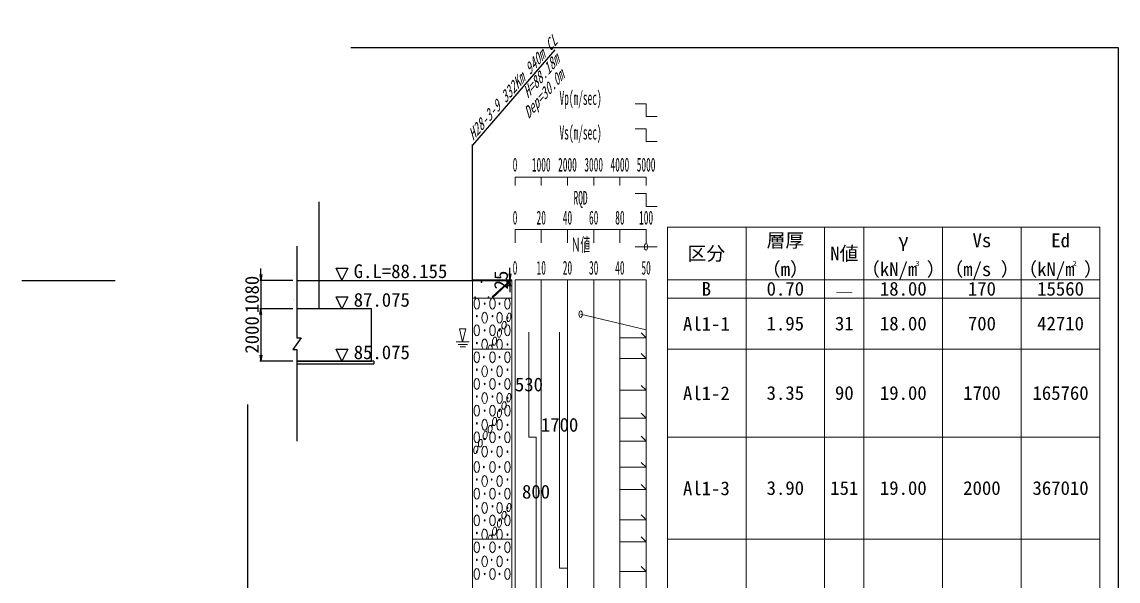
# Model space of a CAD drawing. Header units: millimetres. Extents: x -154198 to 210257, y -78304 to 147765.
# Drawn here: x 134963 to 176782, y 39211 to 60538 of the extents above; entities that cross this region are included whole.
import ezdxf
from ezdxf.enums import TextEntityAlignment as Align

# ---------------------------------------------------------------- set-up
doc = ezdxf.new("R2010")
doc.units = ezdxf.units.MM
doc.header["$LTSCALE"] = 0.25
doc.set_wipeout_variables(frame=1)
doc.linetypes.add('CENTER', pattern=[50.8, 31.75, -6.35, 6.35, -6.35])
doc.linetypes.add('HIDDEN', pattern=[9.525, 6.35, -3.175])
doc.layers.get('Defpoints').update_dxf_attribs({"color": 171})
for name, color, linetype in [('D-BMK', 2, 'CENTER'), ('D-DCR-HCH1', 4, 'Continuous'), ('D-STR-DIM', 7, 'Continuous'), ('D-STR-HTXT', 3, 'Continuous'), ('D-STR-STR1-下部工', 1, 'Continuous'), ('S-BGD', 8, 'Continuous'), ('S-BGD-BRG', 7, 'Continuous'), ('S-BGD-TXT', 3, 'Continuous')]:
    doc.layers.add(name, color=color, linetype=linetype)
doc.layers.add('D-WORK', color=191, linetype='Continuous', plot=False)
doc.styles.add('gothic', font='MS Gothic.ttf')
doc.styles.add('MSゴシック_10', font='MS Gothic.ttf')
doc.dimstyles.new('DIM', dxfattribs={"dimscale": 100, "dimtxt": 3.5, "dimasz": 1.5, "dimexe": 0.25, "dimexo": 1, "dimgap": 0.5, "dimtad": 3, "dimdec": 0, "dimzin": 0, "dimdsep": 46, "dimtxsty": 'MSゴシック_10', "dimblk": 'OPEN', "dimcen": 0, "dimclrd": 256, "dimclre": 256, "dimclrt": 3, "dimaunit": 1, "dimadec": 3, "dimazin": 0, "dimtfac": 1, "dimtdec": 0, "dimtix": 1, "dimtmove": 2, "dimatfit": 2, "dimldrblk": 'OPEN', "dimfxl": 1, "dimtolj": 1, "dimtzin": 0, "dimarcsym": 2})

# ---------------------------------------------------------------- blocks, each defined once
blk = doc.blocks.new('第2朝里川温泉Bv_P1')
at = {"layer": 'D-BMK'}
blk.add_line((300, -13453.675), (300, -3853.675), dxfattribs=at)
at = {"layer": 'D-STR-STR1-下部工'}
for p, q in [((-1050, -3853.675), (1650, -3853.675)), ((-1050, -5853.675), (-1050, -3853.675)), ((1650, -5853.675), (1650, -3853.675)), ((-1050, -5853.675), (1650, -5853.675)), ((-1050, -5853.675), (-700, -6553.675)), ((1650, -5853.675), (1300, -6553.675)), ((-700, -6553.675), (1300, -6553.675)), ((-700, -11453.675), (-700, -6553.675)), ((1300, -11453.675), (1300, -6553.675)), ((3300, -11453.675), (-2700, -11453.675)), ((-2700, -11453.675), (-2700, -13453.675)), ((3300, -13453.675), (3300, -11453.675)), ((-2700, -13453.675), (3300, -13453.675))]:
    blk.add_line(p, q, dxfattribs=at)
at = {"layer": 'D-STR-STR1-下部工', "color": 4, "linetype": 'HIDDEN'}
blk.add_lwpolyline([(-2800, -13553.675), (3400, -13553.675), (3400, -13453.675), (-2800, -13453.675)], close=True, dxfattribs=at)
blk = doc.blocks.new('▽付文字')
at = {"color": 4, "ltscale": 100, "transparency": 16777216}
blk.add_lwpolyline([(1.5, 3), (0, 0), (-1.5, 3)], close=True, dxfattribs=at)
at = {"ltscale": 7.5, "transparency": 16777216, "style": 'MSゴシック_10'}
blk.add_attdef('R.L', (3, 0.5), '', height=3.5, dxfattribs=at)
blk = doc.blocks.new('_Open')
at = {"color": 0, "linetype": 'ByBlock', "lineweight": -2}
for p, q in [((-1, 0.17), (0, 0)), ((-1, -0.17), (0, 0)), ((0, 0), (-1, 0))]:
    blk.add_line(p, q, dxfattribs=at)
blk = doc.blocks.new('*D97')
at = {"layer": 'Defpoints', "lineweight": -2, "transparency": 16777216}
for p, q in [((153582, 50931), (153582, 51156)), ((150989, 50681), (153619, 50681)), ((152894, 50706), (153619, 50706)), ((153582, 50706), (153582, 50681)), ((153582, 50456), (153582, 50231))]:
    blk.add_line(p, q, dxfattribs=at)
at = {"layer": 'Defpoints', "color": 0, "transparency": 16777216}
for p in [(150839, 50681), (152744, 50706), (153582, 50681)]:
    blk.add_point(p, dxfattribs=at)
at = {"layer": 'Defpoints', "lineweight": -2, "transparency": 16777216, "xscale": 225, "yscale": 225, "zscale": 225}
for p, rotation in [((153582, 50706), 270), ((153582, 50681), 90)]:
    blk.add_blockref('_Open', p, dxfattribs=dict(at, rotation=rotation))
at = {"layer": 'Defpoints', "color": 3, "transparency": 16777216, "insert": (153244, 50694), "char_height": 525, "attachment_point": 5, "rotation": 90, "style": 'MSゴシック_10'}
blk.add_mtext('\\A1;25', dxfattribs=at)
blk = doc.blocks.new('*D98')
at = {"layer": 'D-STR-DIM', "lineweight": -2, "transparency": 16777216}
for p, q in [((144080, 50906), (144080, 51131)), ((145304, 50681), (144042, 50681)), ((144080, 50681), (144080, 49601)), ((145304, 49601), (144042, 49601)), ((144080, 49376), (144080, 49151))]:
    blk.add_line(p, q, dxfattribs=at)
at = {"layer": 'Defpoints', "color": 0, "transparency": 16777216}
for p in [(145454, 50681), (144080, 49601), (145454, 49601)]:
    blk.add_point(p, dxfattribs=at)
at = {"layer": 'D-STR-DIM', "lineweight": -2, "transparency": 16777216, "xscale": 225, "yscale": 225, "zscale": 225}
for p, rotation in [((144080, 50681), 270), ((144080, 49601), 90)]:
    blk.add_blockref('_Open', p, dxfattribs=dict(at, rotation=rotation))
at = {"layer": 'D-STR-DIM', "color": 3, "transparency": 16777216, "insert": (143742, 50141), "char_height": 525, "attachment_point": 5, "rotation": 90, "style": 'MSゴシック_10'}
blk.add_mtext('\\A1;1080', dxfattribs=at)
blk = doc.blocks.new('*D99')
at = {"layer": 'D-STR-DIM', "lineweight": -2, "transparency": 16777216}
for p, q in [((145304, 49601), (144042, 49601)), ((144080, 49376), (144080, 47826)), ((145304, 47601), (144042, 47601))]:
    blk.add_line(p, q, dxfattribs=at)
at = {"layer": 'Defpoints', "color": 0, "transparency": 16777216}
for p in [(145454, 49601), (144080, 47601), (145454, 47601)]:
    blk.add_point(p, dxfattribs=at)
at = {"layer": 'D-STR-DIM', "lineweight": -2, "transparency": 16777216, "xscale": 225, "yscale": 225, "zscale": 225}
for p, rotation in [((144080, 49601), 90), ((144080, 47601), 270)]:
    blk.add_blockref('_Open', p, dxfattribs=dict(at, rotation=rotation))
at = {"layer": 'D-STR-DIM', "color": 3, "transparency": 16777216, "insert": (143742, 48601), "char_height": 525, "attachment_point": 5, "rotation": 90, "style": 'MSゴシック_10'}
blk.add_mtext('\\A1;2000', dxfattribs=at)
blk = doc.blocks.new('H28-3-9  Bor.')
at = {"layer": 'S-BGD-BRG', "linetype": 'ByBlock', "lineweight": 9}
for points in [[(0.72, -26.351, 1), (0.66, -26.351, 1)], [(0.156, -26.958), (0.219, -26.958, 0.96)], [(0.96, -27.183, 1), (0.9, -27.183, 1)], [(1.188, -26.958), (1.25, -26.958, 0.96)], [(2.1, -27.183, 1), (2.04, -27.183, 1)], [(0.36, -27.663, 1), (0.3, -27.663, 1)], [(1.56, -27.663, 1), (1.5, -27.663, 1)], [(2.7, -27.723, 1), (2.64, -27.723, 1)], [(0.96, -28.203, 1), (0.9, -28.203, 1)], [(2.1, -28.203, 1), (2.04, -28.203, 1)], [(0.36, -28.683, 1), (0.3, -28.683, 1)], [(1.56, -28.743, 1), (1.5, -28.743, 1)], [(2.7, -28.743, 1), (2.64, -28.743, 1)], [(0.9, -29.226, 1), (0.84, -29.226, 1)], [(2.1, -29.226, 1), (2.04, -29.226, 1)], [(0.36, -29.706, 1), (0.3, -29.706, 1)], [(1.5, -29.706, 1), (1.44, -29.706, 1)], [(2.7, -29.706, 1), (2.64, -29.706, 1)], [(0.96, -30.246, 1), (0.9, -30.246, 1)], [(2.1, -30.246, 1), (2.04, -30.246, 1)], [(0.36, -30.726, 1), (0.3, -30.726, 1)], [(1.56, -30.726, 1), (1.5, -30.726, 1)], [(2.7, -30.786, 1), (2.64, -30.786, 1)], [(0.96, -31.266, 1), (0.9, -31.266, 1)], [(2.1, -31.266, 1), (2.04, -31.266, 1)], [(0.36, -31.746, 1), (0.3, -31.746, 1)], [(1.56, -31.806, 1), (1.5, -31.806, 1)], [(2.7, -31.806, 1), (2.64, -31.806, 1)], [(0.96, -32.346, 1), (0.9, -32.346, 1)], [(2.1, -32.286, 1), (2.04, -32.286, 1)], [(0.36, -32.826, 1), (0.3, -32.826, 1)], [(1.5, -32.826, 1), (1.44, -32.826, 1)], [(2.7, -32.826, 1), (2.64, -32.826, 1)], [(0.9, -33.413, 1), (0.84, -33.413, 1)], [(2.1, -33.413, 1), (2.04, -33.413, 1)], [(0.36, -33.893, 1), (0.3, -33.893, 1)], [(1.5, -33.893, 1), (1.44, -33.893, 1)], [(2.7, -33.893, 1), (2.64, -33.893, 1)], [(0.96, -34.433, 1), (0.9, -34.433, 1)], [(2.1, -34.433, 1), (2.04, -34.433, 1)], [(0.36, -34.913, 1), (0.3, -34.913, 1)], [(1.56, -34.913, 1), (1.5, -34.913, 1)], [(2.7, -34.973, 1), (2.64, -34.973, 1)], [(0.96, -35.453, 1), (0.9, -35.453, 1)], [(2.1, -35.453, 1), (2.04, -35.453, 1)], [(0.36, -35.933, 1), (0.3, -35.933, 1)], [(1.56, -35.993, 1), (1.5, -35.993, 1)], [(2.7, -35.993, 1), (2.64, -35.993, 1)], [(0.9, -36.476, 1), (0.84, -36.476, 1)], [(2.1, -36.476, 1), (2.04, -36.476, 1)], [(0.36, -36.956, 1), (0.3, -36.956, 1)], [(1.5, -36.956, 1), (1.44, -36.956, 1)], [(2.7, -36.956, 1), (2.64, -36.956, 1)], [(0.96, -37.496, 1), (0.9, -37.496, 1)], [(2.1, -37.496, 1), (2.04, -37.496, 1)]]:
    blk.add_hatch(color=256, dxfattribs=at).paths.add_polyline_path(points)
at = {"layer": 'S-BGD-BRG', "linetype": 'ByBlock', "lineweight": 15}
for p, q in [((12.41, -19.565), (13.25, -19.565)), ((13.25, -19.565), (13.25, -20.045)), ((13.25, -20.045), (14.09, -20.045)), ((12.41, -20.52), (13.25, -20.52)), ((13.25, -20.52), (13.25, -21)), ((13.25, -21), (14.09, -21))]:
    blk.add_line(p, q, dxfattribs=at)
at = {"layer": 'S-BGD-BRG', "linetype": 'ByBlock', "lineweight": 9}
for p, q in [((3.25, -22.36), (13.25, -22.36)), ((3.25, -22.36), (3.25, -22.68)), ((5.25, -22.36), (5.25, -22.68)), ((7.25, -22.36), (7.25, -22.68)), ((9.25, -22.36), (9.25, -22.68)), ((11.25, -22.36), (11.25, -22.68)), ((13.25, -22.36), (13.25, -22.68)), ((3.25, -24.36), (3.25, -24.86)), ((3.25, -24.36), (13.25, -24.36)), ((5.25, -24.36), (5.25, -24.86)), ((7.25, -24.36), (7.25, -24.86)), ((9.25, -24.36), (9.25, -24.86)), ((11.25, -24.36), (11.25, -24.86)), ((13.25, -24.36), (13.25, -24.86)), ((12.406, -25.016), (14.094, -25.016)), ((1.5, -26.927), (2.938, -26.271)), ((1.531, -26.958), (3, -26.271)), ((5.25, -26.271), (5.25, -56.271)), ((7.25, -26.271), (7.25, -56.271)), ((9.25, -26.271), (9.25, -56.271)), ((11.25, -26.271), (11.25, -56.271)), ((0, -26.971), (3, -26.971)), ((0.219, -26.958), (0.156, -26.958)), ((1.25, -26.958), (1.188, -26.958)), ((3, -26.927), (3, -26.958)), ((2.625, -27.677), (2.75, -27.552)), ((2.75, -27.552), (2.875, -27.552)), ((2.875, -27.552), (2.938, -27.615)), ((8.25, -27.583), (13.25, -28.177)), ((2.25, -27.99), (2.375, -27.865)), ((2.25, -28.083), (2.25, -27.99)), ((2.375, -27.865), (2.5, -27.865)), ((2.5, -27.865), (2.562, -27.927)), ((2.562, -27.927), (2.562, -28.052)), ((2.625, -27.802), (2.625, -27.677)), ((2.688, -27.865), (2.625, -27.802)), ((2.812, -27.865), (2.688, -27.865)), ((2.938, -27.74), (2.812, -27.865)), ((2.938, -27.615), (2.938, -27.74)), ((-0.75, -28.646), (-1, -28.146)), ((-1, -28.146), (-0.5, -28.146)), ((-0.5, -28.146), (-0.75, -28.646)), ((1.906, -28.271), (2.031, -28.146)), ((1.906, -28.396), (1.906, -28.271)), ((1.969, -28.458), (1.906, -28.396)), ((2.031, -28.146), (2.156, -28.146)), ((2.219, -28.333), (2.094, -28.458)), ((2.156, -28.146), (2.219, -28.208)), ((2.219, -28.208), (2.219, -28.333)), ((2.312, -28.146), (2.25, -28.083)), ((2.438, -28.146), (2.312, -28.146)), ((2.562, -28.052), (2.438, -28.146)), ((-1.25, -28.646), (-0.25, -28.646)), ((-1.094, -28.74), (-0.375, -28.74)), ((-0.938, -28.833), (-0.531, -28.833)), ((1.188, -28.865), (1.312, -28.771)), ((1.312, -28.771), (1.438, -28.771)), ((1.438, -28.771), (1.5, -28.833)), ((1.5, -28.833), (1.5, -28.896)), ((1.531, -28.583), (1.656, -28.458)), ((1.531, -28.708), (1.531, -28.583)), ((1.594, -28.771), (1.531, -28.708)), ((1.719, -28.771), (1.594, -28.771)), ((1.656, -28.458), (1.781, -28.458)), ((1.844, -28.646), (1.719, -28.771)), ((1.781, -28.458), (1.844, -28.521)), ((1.844, -28.521), (1.844, -28.646)), ((2.094, -28.458), (1.969, -28.458)), ((0, -28.921), (3, -28.921)), ((1.188, -28.896), (1.188, -28.865)), ((2.25, -31.052), (2.375, -30.927)), ((2.375, -30.927), (2.5, -30.927)), ((2.5, -30.927), (2.562, -30.99)), ((2.625, -30.74), (2.75, -30.615)), ((2.625, -30.865), (2.625, -30.74)), ((2.688, -30.927), (2.625, -30.865)), ((2.812, -30.927), (2.688, -30.927)), ((2.75, -30.615), (2.875, -30.615)), ((2.938, -30.802), (2.812, -30.927)), ((2.875, -30.615), (2.938, -30.677)), ((2.938, -30.677), (2.938, -30.802)), ((1.906, -31.333), (2.031, -31.208)), ((1.906, -31.458), (1.906, -31.333)), ((2.031, -31.208), (2.156, -31.208)), ((2.156, -31.208), (2.219, -31.271)), ((2.219, -31.271), (2.219, -31.396)), ((2.25, -31.146), (2.25, -31.052)), ((2.312, -31.208), (2.25, -31.146)), ((2.438, -31.208), (2.312, -31.208)), ((2.562, -31.115), (2.438, -31.208)), ((2.562, -30.99), (2.562, -31.115)), ((1.531, -31.646), (1.656, -31.521)), ((1.531, -31.771), (1.531, -31.646)), ((1.594, -31.833), (1.531, -31.771)), ((1.656, -31.521), (1.781, -31.521)), ((1.844, -31.708), (1.719, -31.833)), ((1.781, -31.521), (1.844, -31.583)), ((1.844, -31.583), (1.844, -31.708)), ((1.969, -31.521), (1.906, -31.458)), ((2.094, -31.521), (1.969, -31.521)), ((2.219, -31.396), (2.094, -31.521)), ((0.812, -32.177), (0.938, -32.052)), ((0.812, -32.302), (0.812, -32.177)), ((0.938, -32.052), (1.062, -32.052)), ((1.062, -32.052), (1.125, -32.115)), ((1.125, -32.115), (1.125, -32.24)), ((1.188, -31.927), (1.312, -31.833)), ((1.188, -32.052), (1.188, -31.927)), ((1.25, -32.115), (1.188, -32.052)), ((1.375, -32.115), (1.25, -32.115)), ((1.312, -31.833), (1.438, -31.833)), ((1.5, -31.99), (1.375, -32.115)), ((1.438, -31.833), (1.5, -31.896)), ((1.5, -31.896), (1.5, -31.99)), ((1.719, -31.833), (1.594, -31.833)), ((0.094, -32.708), (0.219, -32.615)), ((0.219, -32.615), (0.344, -32.615)), ((0.344, -32.615), (0.406, -32.646)), ((0.469, -32.49), (0.594, -32.365)), ((0.469, -32.615), (0.469, -32.49)), ((0.531, -32.646), (0.469, -32.615)), ((0.594, -32.365), (0.719, -32.365)), ((0.75, -32.552), (0.656, -32.646)), ((0.719, -32.365), (0.75, -32.427)), ((0.75, -32.427), (0.75, -32.552)), ((0.875, -32.365), (0.812, -32.302)), ((1, -32.365), (0.875, -32.365)), ((1.125, -32.24), (1, -32.365)), ((0.094, -32.833), (0.094, -32.708)), ((0.156, -32.896), (0.094, -32.833)), ((0.281, -32.896), (0.156, -32.896)), ((0.406, -32.771), (0.281, -32.896)), ((0.406, -32.646), (0.406, -32.771)), ((0.656, -32.646), (0.531, -32.646)), ((2.25, -35.24), (2.375, -35.115)), ((2.375, -35.115), (2.5, -35.115)), ((2.5, -35.115), (2.562, -35.177)), ((2.625, -34.927), (2.75, -34.802)), ((2.625, -35.052), (2.625, -34.927)), ((2.688, -35.115), (2.625, -35.052)), ((2.812, -35.115), (2.688, -35.115)), ((2.75, -34.802), (2.875, -34.802)), ((2.938, -34.99), (2.812, -35.115)), ((2.875, -34.802), (2.938, -34.865)), ((2.938, -34.865), (2.938, -34.99)), ((1.906, -35.521), (2.031, -35.396)), ((1.906, -35.646), (1.906, -35.521)), ((2.031, -35.396), (2.156, -35.396)), ((2.156, -35.396), (2.219, -35.458)), ((2.219, -35.458), (2.219, -35.583)), ((2.25, -35.333), (2.25, -35.24)), ((2.312, -35.396), (2.25, -35.333)), ((2.438, -35.396), (2.312, -35.396)), ((2.562, -35.302), (2.438, -35.396)), ((2.562, -35.177), (2.562, -35.302)), ((1.531, -35.833), (1.656, -35.708)), ((1.531, -35.958), (1.531, -35.833)), ((1.594, -36.021), (1.531, -35.958)), ((1.656, -35.708), (1.781, -35.708)), ((1.844, -35.896), (1.719, -36.021)), ((1.781, -35.708), (1.844, -35.771)), ((1.844, -35.771), (1.844, -35.896)), ((1.969, -35.708), (1.906, -35.646)), ((2.094, -35.708), (1.969, -35.708)), ((2.219, -35.583), (2.094, -35.708)), ((0, -36.171), (3, -36.171)), ((1.188, -36.115), (1.312, -36.021)), ((1.188, -36.146), (1.188, -36.115)), ((1.312, -36.021), (1.438, -36.021)), ((1.438, -36.021), (1.5, -36.083)), ((1.5, -36.083), (1.5, -36.146)), ((1.719, -36.021), (1.594, -36.021))]:
    blk.add_line(p, q, dxfattribs=at)
at = {"layer": 'S-BGD-BRG', "linetype": 'ByBlock', "lineweight": 18}
for p, q in [((12.406, -22.979), (13.25, -22.979)), ((13.25, -22.979), (13.25, -23.479)), ((13.25, -23.479), (14.094, -23.479)), ((3.25, -26.271), (3.25, -44.271))]:
    blk.add_line(p, q, dxfattribs=at)
at = {"layer": 'S-BGD-BRG', "color": 3, "linetype": 'ByBlock', "lineweight": 9}
for p, q in [((0, -56.271), (0, -26.271)), ((0, -26.271), (3, -26.271)), ((3, -26.271), (3, -56.271)), ((3.25, -26.271), (3.25, -56.271)), ((13.25, -26.271), (13.25, -56.271))]:
    blk.add_line(p, q, dxfattribs=at)
at = {"layer": 'S-BGD-BRG', "color": 3, "linetype": 'ByBlock', "lineweight": 9, "ltscale": 0.35}
for p, q in [((3.25, -26.271), (13.25, -26.271)), ((13.25, -26.271), (13.25, -56.271))]:
    blk.add_line(p, q, dxfattribs=at)
at = {"layer": 'S-BGD-BRG', "linetype": 'ByBlock', "lineweight": 15, "ltscale": 0.002}
for p, q in [((4.31, -28.271), (4.31, -32.271)), ((6.65, -28.271), (6.65, -32.271)), ((4.31, -32.271), (4.85, -32.271)), ((4.85, -32.271), (4.85, -37.271)), ((6.65, -32.271), (6.65, -32.271)), ((6.65, -32.271), (6.65, -37.271)), ((4.85, -37.271), (4.85, -37.271)), ((4.85, -37.271), (4.85, -46.271)), ((6.65, -37.271), (7.25, -37.271)), ((7.25, -37.271), (7.25, -46.271))]:
    blk.add_line(p, q, dxfattribs=at)
at = {"layer": 'S-BGD-BRG', "linetype": 'ByBlock', "lineweight": 9, "ltscale": 0.35}
for p, q in [((13.25, -28.49), (12.875, -28.302)), ((11.25, -28.49), (13.25, -28.49)), ((11.25, -29.271), (13.25, -29.271)), ((13.25, -29.271), (12.875, -29.083)), ((11.25, -30.49), (13.25, -30.49)), ((13.25, -30.49), (12.875, -30.302)), ((11.25, -31.552), (13.25, -31.552)), ((13.25, -31.552), (12.875, -31.365)), ((11.25, -32.427), (13.25, -32.427)), ((13.25, -32.427), (12.875, -32.24)), ((11.25, -33.427), (13.25, -33.427)), ((13.25, -33.427), (12.875, -33.24)), ((11.25, -34.271), (13.25, -34.271)), ((13.25, -34.271), (12.875, -34.083)), ((11.25, -35.427), (13.25, -35.427)), ((13.25, -35.427), (12.875, -35.24)), ((11.25, -36.271), (13.25, -36.271)), ((13.25, -36.271), (12.875, -36.083)), ((13.25, -37.396), (12.875, -37.208)), ((11.25, -37.396), (13.25, -37.396))]:
    blk.add_line(p, q, dxfattribs=at)
at = {"layer": 'S-BGD-BRG', "linetype": 'ByBlock', "lineweight": 9}
for centre, radius in [((13.25, -25.016), 0.125), ((0.69, -26.351), 0.03), ((0.33, -27.183), 0.21), ((0.93, -27.183), 0.03), ((1.53, -27.183), 0.21), ((2.07, -27.183), 0.03), ((2.67, -27.183), 0.21), ((0.93, -27.723), 0.21), ((2.07, -27.723), 0.21), ((8.25, -27.583), 0.125), ((0.33, -28.203), 0.21), ((0.33, -27.663), 0.03), ((1.53, -28.203), 0.21), ((1.53, -27.663), 0.03), ((2.67, -28.203), 0.21), ((2.67, -27.723), 0.03), ((0.93, -28.203), 0.03), ((2.07, -28.203), 0.03), ((0.33, -28.683), 0.03), ((1.53, -28.743), 0.03), ((2.67, -28.743), 0.03), ((0.33, -29.226), 0.21), ((0.87, -29.226), 0.03), ((1.53, -29.226), 0.21), ((2.07, -29.226), 0.03), ((2.67, -29.226), 0.21), ((0.33, -29.706), 0.03), ((0.93, -29.766), 0.21), ((1.47, -29.706), 0.03), ((2.07, -29.766), 0.21), ((2.67, -29.706), 0.03), ((0.33, -30.246), 0.21), ((1.53, -30.246), 0.21), ((2.67, -30.246), 0.21), ((0.93, -30.246), 0.03), ((2.07, -30.246), 0.03), ((0.33, -30.726), 0.03), ((0.93, -30.786), 0.21), ((1.53, -30.726), 0.03), ((2.07, -30.786), 0.21), ((2.67, -30.786), 0.03), ((0.33, -31.266), 0.21), ((0.93, -31.266), 0.03), ((1.53, -31.266), 0.21), ((2.07, -31.266), 0.03), ((2.67, -31.266), 0.21), ((0.33, -31.746), 0.03), ((0.93, -31.806), 0.21), ((1.53, -31.806), 0.03), ((2.07, -31.806), 0.21), ((2.67, -31.806), 0.03), ((0.33, -32.286), 0.21), ((1.53, -32.286), 0.21), ((2.67, -32.286), 0.21), ((0.93, -32.826), 0.21), ((0.93, -32.346), 0.03), ((2.07, -32.826), 0.21), ((2.07, -32.286), 0.03), ((0.33, -32.826), 0.03), ((1.47, -32.826), 0.03), ((2.67, -32.826), 0.03), ((0.33, -33.413), 0.21), ((0.87, -33.413), 0.03), ((1.53, -33.413), 0.21), ((2.07, -33.413), 0.03), ((2.67, -33.413), 0.21), ((0.33, -33.893), 0.03), ((0.93, -33.953), 0.21), ((1.47, -33.893), 0.03), ((2.07, -33.953), 0.21), ((2.67, -33.893), 0.03), ((0.33, -34.433), 0.21), ((1.53, -34.433), 0.21), ((2.67, -34.433), 0.21), ((0.93, -34.433), 0.03), ((2.07, -34.433), 0.03), ((0.33, -34.913), 0.03), ((0.93, -34.973), 0.21), ((1.53, -34.913), 0.03), ((2.07, -34.973), 0.21), ((2.67, -34.973), 0.03), ((0.33, -35.453), 0.21), ((0.93, -35.453), 0.03), ((1.53, -35.453), 0.21), ((2.07, -35.453), 0.03), ((2.67, -35.453), 0.21), ((0.33, -35.933), 0.03), ((1.53, -35.993), 0.03), ((2.67, -35.993), 0.03), ((0.33, -36.476), 0.21), ((1.53, -36.476), 0.21), ((2.67, -36.476), 0.21), ((0.87, -36.476), 0.03), ((2.07, -36.476), 0.03), ((0.33, -36.956), 0.03), ((0.93, -37.016), 0.21), ((1.47, -36.956), 0.03), ((2.07, -37.016), 0.21), ((2.67, -36.956), 0.03), ((0.33, -37.496), 0.21), ((0.93, -37.496), 0.03), ((1.53, -37.496), 0.21), ((2.07, -37.496), 0.03), ((2.67, -37.496), 0.21)]:
    blk.add_circle(centre, radius, dxfattribs=at)
for centre, radius, start, end in [((0.21, -26.951), 0.03, 319.3987, 187.9435), ((1.23, -26.951), 0.03, 339.444, 190.008), ((0.93, -28.743), 0.21, 310.9858, 225.7132), ((2.07, -28.743), 0.21, 307.614, 222.9627), ((0.93, -35.993), 0.21, 310.9858, 225.7132), ((2.07, -35.993), 0.21, 307.614, 222.9627)]:
    blk.add_arc(centre, radius, start, end, dxfattribs=at)
at = {"layer": 'S-BGD-TXT', "color": 7}
for p, q in [((6.28, -17.509), (0, -21.135)), ((0, -26.271), (0, -21.112))]:
    blk.add_line(p, q, dxfattribs=at)
at = {"layer": 'S-BGD-BRG', "linetype": 'ByBlock', "lineweight": 15, "style": 'gothic'}
for s, p in [('Vp(m/sec)', (8.25, -19.079)), ('Vs(m/sec)', (8.25, -20.4))]:
    blk.add_text(s, height=0.525, rotation=0, dxfattribs=at).set_placement(p, align=Align.TOP_CENTER)
at = {"layer": 'S-BGD-BRG', "linetype": 'ByBlock', "lineweight": 9, "style": 'gothic'}
for s, p in [('0', (3.25, -21.62)), ('1000', (5.25, -21.62)), ('2000', (7.25, -21.62)), ('3000', (9.25, -21.62)), ('4000', (11.25, -21.62)), ('5000', (13.25, -21.62))]:
    blk.add_text(s, height=0.525, rotation=0, dxfattribs=at).set_placement(p, align=Align.TOP_CENTER)
for s, p in [('RQD', (8.25, -22.885)), ('0', (3.25, -23.641)), ('20', (5.25, -23.641)), ('40', (7.25, -23.641)), ('60', (9.25, -23.641)), ('80', (11.25, -23.641)), ('100', (13.25, -23.641)), ('Ｎ値', (8.25, -24.673)), ('0', (3.25, -25.552)), ('10', (5.25, -25.552)), ('20', (7.25, -25.552)), ('30', (9.25, -25.552)), ('40', (11.25, -25.552)), ('50', (13.25, -25.552))]:
    blk.add_text(s, height=0.525, dxfattribs=at).set_placement(p, align=Align.TOP_CENTER)
at = {"layer": 'S-BGD-BRG', "linetype": 'ByBlock', "lineweight": 15, "ltscale": 0.002, "char_height": 0.525, "attachment_point": 5, "rotation": 360, "style": 'gothic'}
for s, insert in [('530', (4.31, -30.271)), ('1700', (6.65, -31.809)), ('800', (4.85, -34.361))]:
    blk.add_mtext(s, dxfattribs=dict(at, insert=insert))
at = {"layer": 'S-BGD-TXT', "style": 'MSゴシック_10'}
for s, p in [('H28-3-9 332Km 940m CL', (0.05, -20.985)), ('H=88.18m', (4.231, -19.379)), ('Dep=30.0m', (4.286, -20.156))]:
    blk.add_text(s, height=0.525, rotation=30, dxfattribs=at).set_placement(p)
blk = doc.blocks.new('A$Cfde51b70')
at = {"layer": 'S-BGD-BRG', "color": 3, "linetype": 'ByBlock', "lineweight": 9, "ltscale": 0.35}
for p, q in [((3.182, 32), (19.682, 32)), ((3.182, 32), (3.182, 0)), ((19.682, 32), (19.682, 0)), ((3.182, 0), (19.682, 0))]:
    blk.add_line(p, q, dxfattribs=at)
at = {"layer": 'S-BGD-BRG', "linetype": 'ByBlock', "lineweight": 9}
for p, q in [((6.182, 32), (6.182, 0)), ((9.182, 32), (9.182, 0)), ((10.682, 32), (10.682, 0)), ((13.682, 32), (13.682, 0)), ((16.682, 32), (16.682, 0)), ((3.182, 30), (19.682, 30)), ((3.182, 29.3), (19.682, 29.3)), ((3.182, 27.35), (19.682, 27.35)), ((3.182, 24), (19.682, 24)), ((3.182, 20.1), (19.682, 20.1)), ((3.182, 11.6), (19.682, 11.6))]:
    blk.add_line(p, q, dxfattribs=at)
at = {"layer": 'S-BGD-BRG', "color": 3, "linetype": 'Continuous', "style": 'MSゴシック_10'}
for s, height, p in [('層厚', 0.525, (7.682, 31.5)), ('Ed', 0.525, (18.182, 31.5)), ('γ', 0.525, (12.182, 31.5)), ('Vs', 0.525, (15.182, 31.5)), ('区分', 0.525, (4.67, 31)), ('N値', 0.525, (9.932, 31)), ('（m）', 0.525, (7.682, 30.4)), ('（kN/m ）', 0.525, (12.182, 30.4)), ('3', 0.2, (12.723, 30.621)), ('（m/s ）', 0.525, (15.182, 30.4)), ('（kN/m ）', 0.525, (18.182, 30.4)), ('2', 0.2, (18.723, 30.621))]:
    blk.add_text(s, height=height, dxfattribs=at).set_placement(p, align=Align.MIDDLE_CENTER)
for s, p in [('B', (4.67, 29.65)), ('0.70', (7.682, 29.65)), ('18.00', (12.182, 29.65)), ('170', (15.182, 29.65)), ('15560', (18.182, 29.65)), ('―', (9.932, 29.512)), ('Al1-1', (4.67, 28.325)), ('1.95', (7.682, 28.325)), ('31', (9.932, 28.325)), ('18.00', (12.182, 28.325)), ('700', (15.182, 28.325)), ('42710', (18.182, 28.325)), ('Al1-2', (4.67, 25.675)), ('3.35', (7.682, 25.675)), ('90', (9.932, 25.675)), ('19.00', (12.182, 25.675)), ('1700', (15.182, 25.675)), ('165760', (18.182, 25.675)), ('Al1-3', (4.67, 22.05)), ('3.90', (7.682, 22.05)), ('151', (9.932, 22.05)), ('19.00', (12.182, 22.05)), ('2000', (15.182, 22.05)), ('367010', (18.182, 22.05)), ('Al2', (4.67, 15.85)), ('8.50', (7.682, 15.85)), ('146', (9.932, 15.85)), ('19.00', (12.182, 15.85)), ('2000', (15.182, 15.85)), ('367010', (18.182, 15.85)), ('Umt(Hy)', (4.67, 5.8)), ('11.60', (7.682, 5.8)), ('195', (9.932, 5.8)), ('21.00', (12.182, 5.8)), ('2800', (15.182, 5.8)), ('856590', (18.182, 5.8))]:
    blk.add_text(s, height=0.525, dxfattribs=at).set_placement(p, align=Align.MIDDLE)

msp = doc.modelspace()

# ---------------------------------------------------------------- linework, layer by layer
at = {"layer": 'D-WORK'}
msp.add_lwpolyline([(143585.9, 59567.2), (176782.2, 59567.2), (176782.2, 18340.7), (143585.9, 18340.7)], close=True, dxfattribs=at)
at = {"layer": 'S-BGD'}
msp.add_line((134962.9, 50681.2), (152854.7, 50681.2), dxfattribs=at)

# ---------------------------------------------------------------- block references
at = {"xscale": 1000, "yscale": 1000, "zscale": 1000}
msp.add_blockref('A$Cfde51b70', (156405.7, 20706.2), dxfattribs=at)
at = {"layer": 'D-STR-STR1-下部工'}
msp.add_blockref('第2朝里川温泉Bv_P1', (144999.3, 61054.4), dxfattribs=at)
at = {"layer": 'S-BGD-BRG', "xscale": 500, "yscale": 1000, "zscale": 1000}
msp.add_blockref('H28-3-9  Bor.', (152150.9, 76977.1), dxfattribs=at)

# ---------------------------------------------------------------- dimensions: what is measured, and where the dimension line sits
at = {"layer": 'Defpoints'}
dim = msp.add_linear_dim(base=(153581.7, 50681.2), p1=(152744.3, 50706.2), p2=(150839.3, 50681.2), angle=90, dimstyle='DIM', override={"dimscale": 0}, dxfattribs=at)
dim.commit()
dim.dimension.update_dxf_attribs({"geometry": '*D97', "text_midpoint": (153244.2, 50693.7)})

# ---------------------------------------------------------------- next in the draw order: wipeouts: each hides what was drawn before it
at = {"color": 250}
msp.add_wipeout([(147509.1, 53679.2), (145454.1, 53679.2), (145454.1, 50392.1), (145613.9, 50392.1), (145294.4, 49944.9), (145454.1, 49944.9), (145454.1, 45958), (138529.8, 45958), (138529.8, 60538), (147509.1, 60538)], dxfattribs=at).dxf.layer = 'D-DCR-HCH1'

# ---------------------------------------------------------------- next in the draw order: linework, layer by layer
at = {"layer": 'D-STR-HTXT', "color": 4}
msp.add_lwpolyline([(145454.1, 51990.1), (145454.1, 48490.1), (145613.9, 48490.1), (145294.4, 48042.9), (145454.1, 48042.9), (145454.1, 44542.9)], dxfattribs=at)

# ---------------------------------------------------------------- next in the draw order: block references
at = {"layer": 'D-STR-HTXT', "xscale": 150, "yscale": 150, "zscale": 150}
for p, values in [((147170.6, 50693.2, 0), {'R.L': 'G.L=88.155'}), ((147170.6, 49600.7), {'R.L': '87.075'}), ((147170.6, 47600.7), {'R.L': '85.075'})]:
    msp.add_blockref('▽付文字', p, dxfattribs=at).add_auto_attribs(values)

# ---------------------------------------------------------------- next in the draw order: dimensions: what is measured, and where the dimension line sits
at = {"layer": 'D-STR-DIM'}
for base, p1, p2, picture, middle in [((144079.878, 49600.7361), (145454.1402, 50681.1611), (145454.1402, 49600.7361), '*D98', (143742.378, 50140.9486)), ((144079.9, 47600.7), (145454.1, 49600.7), (145454.1, 47600.7), '*D99', (143742.4, 48600.7))]:
    dim = msp.add_linear_dim(base=base, p1=p1, p2=p2, angle=90, dimstyle='DIM', override={"dimscale": 0}, dxfattribs=at)
    dim.commit()
    dim.dimension.update_dxf_attribs({"geometry": picture, "text_midpoint": middle})

doc.saveas('drawing.dxf')
